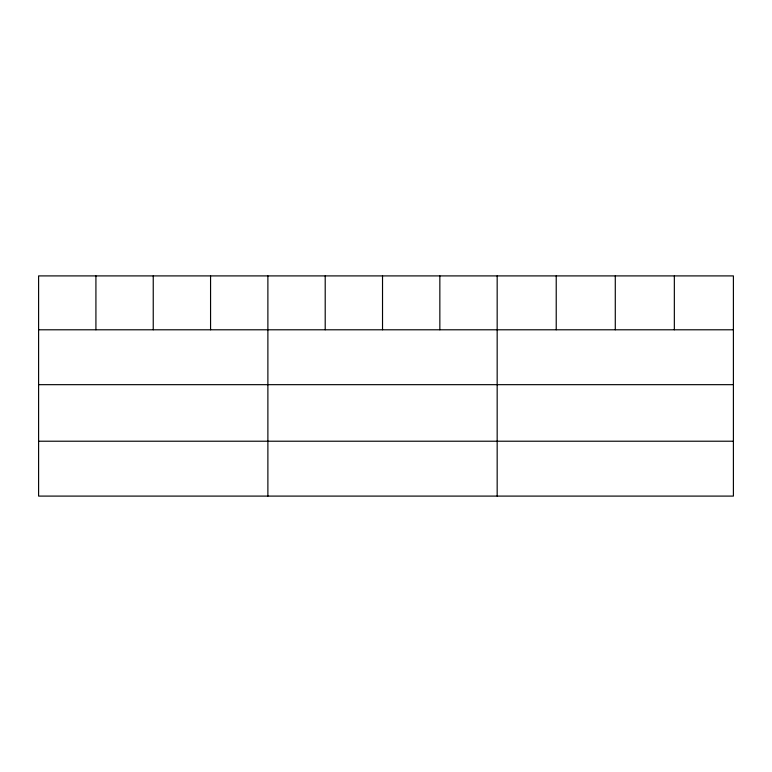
<?xml version="1.0" encoding="UTF-8"?>
<svg xmlns="http://www.w3.org/2000/svg" width="772" height="772" viewBox="0 0 772 772"><rect width="100%" height="100%" fill="white"/><g stroke="black" fill="none" stroke-linecap="round" stroke-linejoin="round"><path stroke-width="1.16" d="M733.4 384.668L733.4 275.903L38.6 275.903L38.6 496.097L733.4 496.097L733.4 384.668L38.6 384.668M38.6 329.789L733.4 329.789M38.6 441.217L733.4 441.217M674.342 275.903L674.342 329.789M615.284 275.903L615.284 329.789M556.226 275.903L556.226 329.789M497.168 275.903L497.168 496.097M439.847 275.903L439.847 329.789M382.526 275.903L382.526 329.789M325.205 275.903L325.205 329.789M267.884 275.903L267.884 496.097M210.563 275.903L210.563 329.789M153.242 275.903L153.242 329.789M95.921 275.903L95.921 329.789"/></g></svg>
